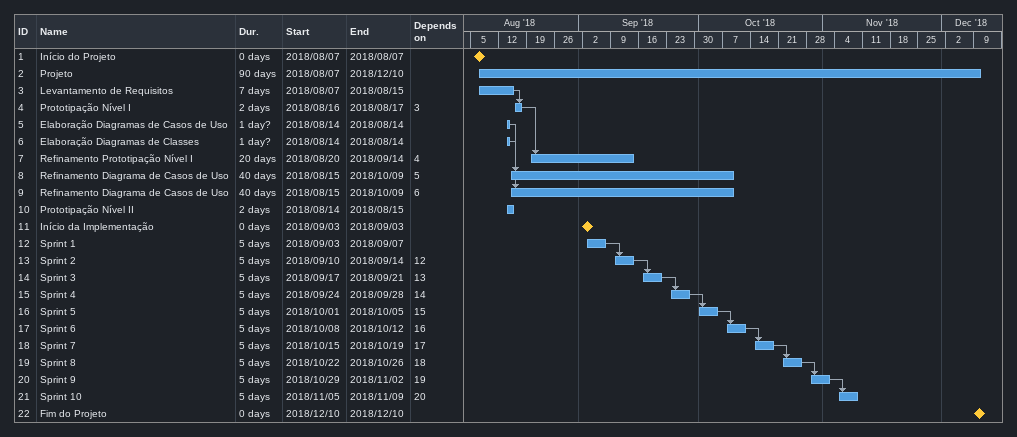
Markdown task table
| ID | Task | Duration | Start | Finish | Predecessors |
|---|---|---|---|---|---|
| 1 | Início do Projeto | 0d | 2018-08-07 | 2018-08-07 |  |
| 2 | Projeto | 90d | 2018-08-07 | 2018-12-10 |  |
| 3 | Levantamento de Requisitos | 7d | 2018-08-07 | 2018-08-15 |  |
| 4 | Prototipação Nível I | 2d | 2018-08-16 | 2018-08-17 | 3 |
| 5 | Elaboração Diagramas de Casos de Uso | 1d? | 2018-08-14 | 2018-08-14 |  |
| 6 | Elaboração Diagramas de Classes | 1d? | 2018-08-14 | 2018-08-14 |  |
| 7 | Refinamento Prototipação Nível I | 20d | 2018-08-20 | 2018-09-14 | 4 |
| 8 | Refinamento Diagrama de Casos de Uso | 40d | 2018-08-15 | 2018-10-09 | 5 |
| 9 | Refinamento Diagrama de Casos de Uso | 40d | 2018-08-15 | 2018-10-09 | 6 |
| 10 | Prototipação Nível II | 2d | 2018-08-14 | 2018-08-15 |  |
| 11 | Início da Implementação | 0d | 2018-09-03 | 2018-09-03 |  |
| 12 | Sprint 1 | 5d | 2018-09-03 | 2018-09-07 |  |
| 13 | Sprint 2 | 5d | 2018-09-10 | 2018-09-14 | 12 |
| 14 | Sprint 3 | 5d | 2018-09-17 | 2018-09-21 | 13 |
| 15 | Sprint 4 | 5d | 2018-09-24 | 2018-09-28 | 14 |
| 16 | Sprint 5 | 5d | 2018-10-01 | 2018-10-05 | 15 |
| 17 | Sprint 6 | 5d | 2018-10-08 | 2018-10-12 | 16 |
| 18 | Sprint 7 | 5d | 2018-10-15 | 2018-10-19 | 17 |
| 19 | Sprint 8 | 5d | 2018-10-22 | 2018-10-26 | 18 |
| 20 | Sprint 9 | 5d | 2018-10-29 | 2018-11-02 | 19 |
| 21 | Sprint 10 | 5d | 2018-11-05 | 2018-11-09 | 20 |
| 22 | Fim do Projeto | 0d | 2018-12-10 | 2018-12-10 |  |
